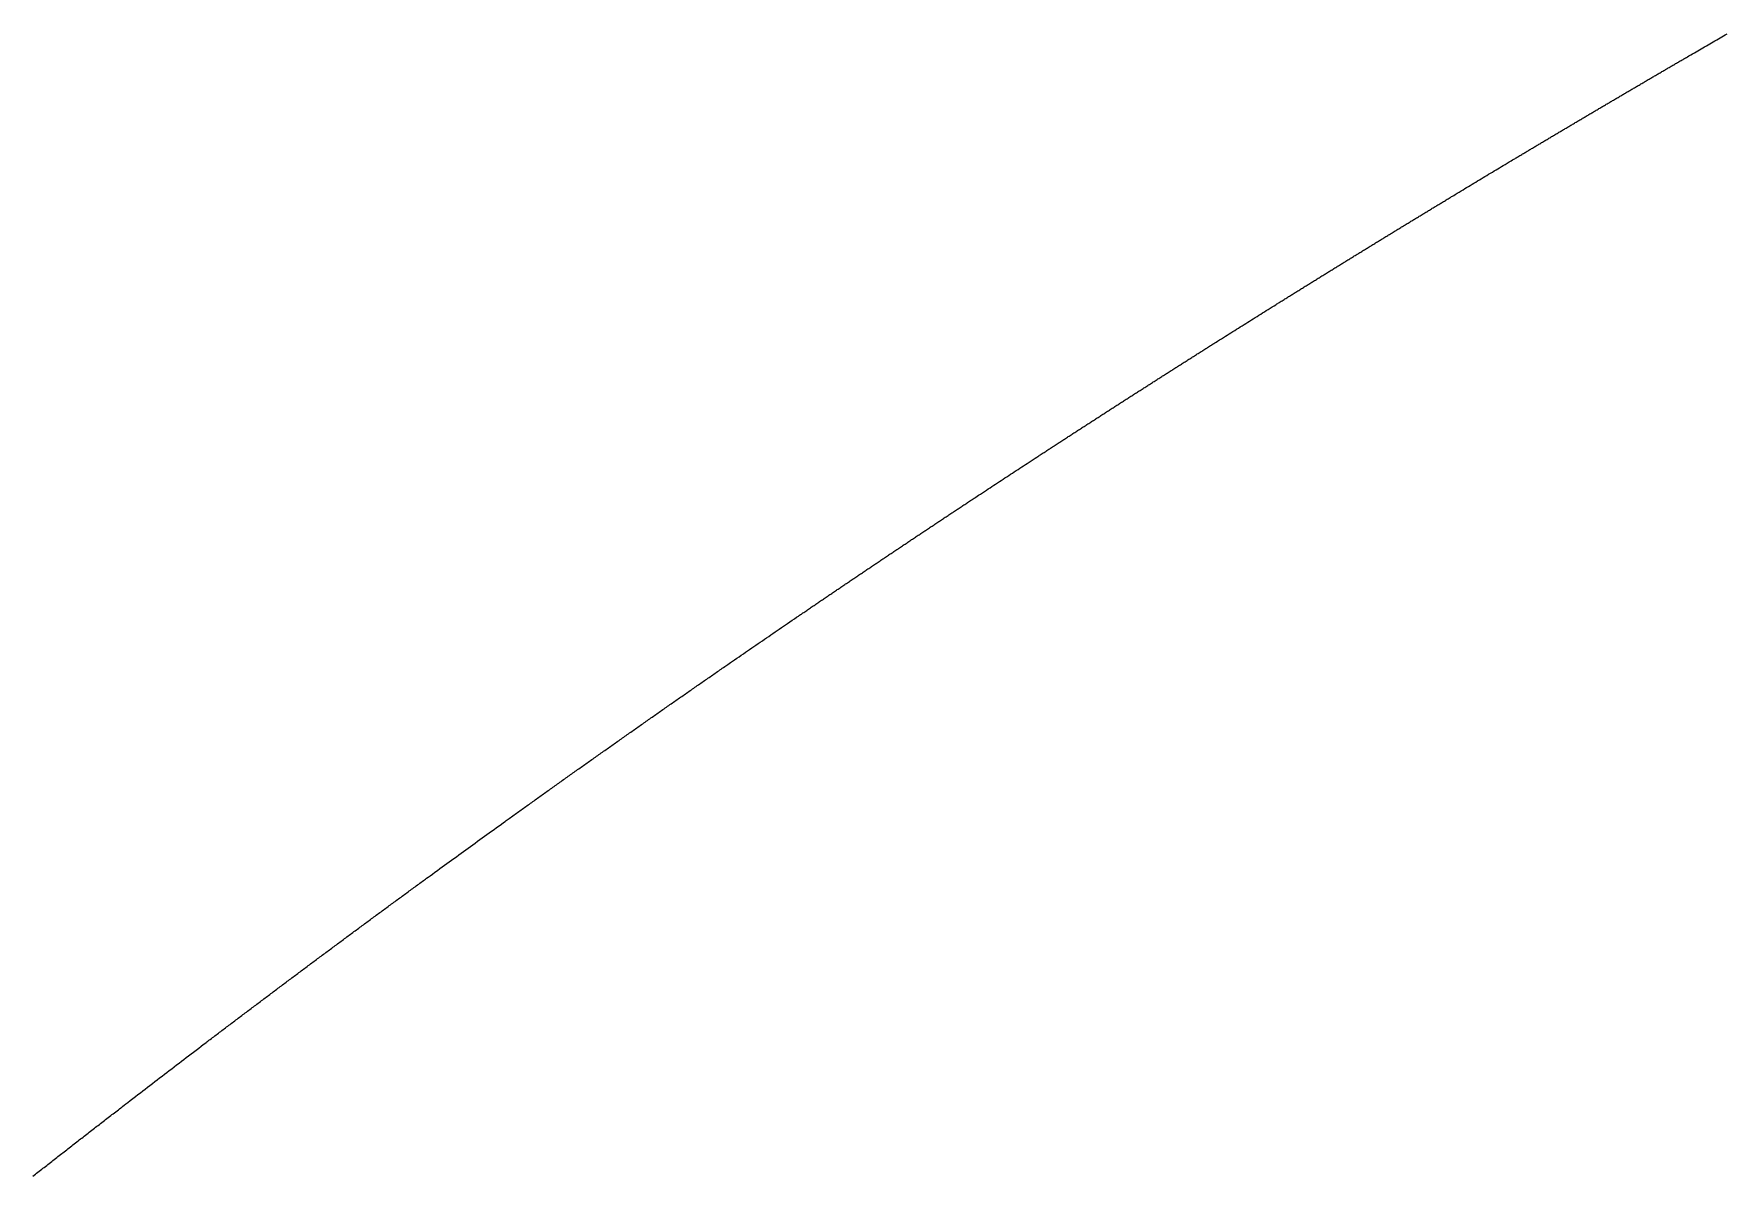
# Model space of a CAD drawing. Header units: millimetres. Extents: x 0 to 610, y 0 to 457.
# Drawn here: x 121.949 to 124.923, y 106.531 to 108.539 of the extents above; entities that cross this region are included whole.
import ezdxf

# ---------------------------------------------------------------- set-up
doc = ezdxf.new("R2010")
doc.units = ezdxf.units.MM
doc.layers.add('CUT_AIRCRAFT', color=7, linetype='Continuous')

msp = doc.modelspace()

# ---------------------------------------------------------------- linework, layer by layer
at = {"layer": 'CUT_AIRCRAFT'}
msp.add_lwpolyline([(121.94691, 106.53052), (121.94911, 106.53224), (121.95131, 106.53397), (121.95351, 106.53569), (121.95571, 106.53742), (121.95791, 106.53914), (121.96011, 106.54086), (121.96231, 106.54259), (121.96451, 106.54431), (121.96671, 106.54603), (121.96891, 106.54776), (121.97111, 106.54948), (121.97331, 106.5512), (121.97551, 106.55292), (121.97771, 106.55464), (121.97991, 106.55636), (121.98212, 106.55809), (121.98432, 106.55981), (121.98652, 106.56153), (121.98872, 106.56325), (121.99093, 106.56497), (121.99313, 106.56669), (121.99533, 106.56841), (121.99753, 106.57013), (121.99974, 106.57184), (122.00194, 106.57356), (122.00414, 106.57528), (122.00635, 106.577), (122.00855, 106.57872), (122.01076, 106.58044), (122.01296, 106.58215), (122.01517, 106.58387), (122.01737, 106.58559), (122.01958, 106.58731), (122.02178, 106.58902), (122.02399, 106.59074), (122.02619, 106.59245), (122.0284, 106.59417), (122.0306, 106.59589), (122.03281, 106.5976), (122.03502, 106.59932), (122.03722, 106.60103), (122.03943, 106.60275), (122.04164, 106.60446), (122.04385, 106.60618), (122.04605, 106.60789), (122.04826, 106.6096), (122.05047, 106.61132), (122.05268, 106.61303), (122.05488, 106.61474), (122.05709, 106.61646), (122.0593, 106.61817), (122.06151, 106.61988), (122.06372, 106.62159), (122.06593, 106.6233), (122.06813, 106.62501), (122.07034, 106.62672), (122.07255, 106.62844), (122.07477, 106.63015), (122.07698, 106.63186), (122.0792, 106.63358), (122.08141, 106.63529), (122.08361, 106.63699), (122.08579, 106.63868), (122.08798, 106.64037), (122.09019, 106.64208), (122.09245, 106.64383), (122.09475, 106.64561), (122.09705, 106.64738), (122.09925, 106.64908), (122.1013, 106.65066), (122.10317, 106.6521), (122.10508, 106.65358), (122.10731, 106.6553), (122.11015, 106.65749), (122.11377, 106.66028), (122.118, 106.66354), (122.12254, 106.66704), (122.12714, 106.67058), (122.13155, 106.67398), (122.13581, 106.67725), (122.13998, 106.68046), (122.14413, 106.68365), (122.14834, 106.68688), (122.15259, 106.69015), (122.15686, 106.69343), (122.16114, 106.69671), (122.16541, 106.69999), (122.16967, 106.70325), (122.17392, 106.70651), (122.17816, 106.70976), (122.18241, 106.71301), (122.18666, 106.71626), (122.19092, 106.71952), (122.19519, 106.72279), (122.19948, 106.72607), (122.20377, 106.72934), (122.20802, 106.73259), (122.21224, 106.73581), (122.2164, 106.73898), (122.22057, 106.74217), (122.22484, 106.74542), (122.22929, 106.74881), (122.23393, 106.75234), (122.23853, 106.75584), (122.24277, 106.75907), (122.24636, 106.7618), (122.24908, 106.76387), (122.25115, 106.76544), (122.25286, 106.76674), (122.25453, 106.76801), (122.25639, 106.76942), (122.25843, 106.77097), (122.26056, 106.77259), (122.26271, 106.77422), (122.2648, 106.77581), (122.26685, 106.77736), (122.26887, 106.77889), (122.27088, 106.78042), (122.27292, 106.78196), (122.27496, 106.78351), (122.27701, 106.78507), (122.27907, 106.78663), (122.28111, 106.78818), (122.28316, 106.78973), (122.2852, 106.79128), (122.28725, 106.79283), (122.28929, 106.79437), (122.29134, 106.79592), (122.29339, 106.79747), (122.29544, 106.79902), (122.29748, 106.80057), (122.29953, 106.80212), (122.30158, 106.80367), (122.30362, 106.80521), (122.30567, 106.80676), (122.30772, 106.80831), (122.30977, 106.80986), (122.31182, 106.8114), (122.31386, 106.81295), (122.31591, 106.8145), (122.31796, 106.81604), (122.32001, 106.81759), (122.32206, 106.81913), (122.32411, 106.82068), (122.32616, 106.82223), (122.32821, 106.82377), (122.33025, 106.82532), (122.3323, 106.82686), (122.33435, 106.82841), (122.3364, 106.82995), (122.33845, 106.83149), (122.3405, 106.83304), (122.34256, 106.83458), (122.34461, 106.83613), (122.34666, 106.83767), (122.34871, 106.83921), (122.35076, 106.84076), (122.35281, 106.8423), (122.35486, 106.84384), (122.35691, 106.84538), (122.35896, 106.84693), (122.36102, 106.84847), (122.36307, 106.85001), (122.36512, 106.85155), (122.36717, 106.85309), (122.36923, 106.85463), (122.37128, 106.85617), (122.37333, 106.85771), (122.37538, 106.85925), (122.37744, 106.8608), (122.37949, 106.86234), (122.38154, 106.86388), (122.3836, 106.86541), (122.38565, 106.86695), (122.3877, 106.86849), (122.38976, 106.87003), (122.39181, 106.87157), (122.39387, 106.87311), (122.39592, 106.87465), (122.39798, 106.87619), (122.40003, 106.87772), (122.40209, 106.87926), (122.40414, 106.8808), (122.4062, 106.88234), (122.40825, 106.88387), (122.41031, 106.88541), (122.41236, 106.88695), (122.41442, 106.88848), (122.41648, 106.89002), (122.41853, 106.89156), (122.42059, 106.89309), (122.42264, 106.89463), (122.4247, 106.89616), (122.42676, 106.8977), (122.42882, 106.89923), (122.43087, 106.90077), (122.43293, 106.9023), (122.43499, 106.90384), (122.43704, 106.90537), (122.4391, 106.90691), (122.44116, 106.90844), (122.44322, 106.90997), (122.44528, 106.91151), (122.44734, 106.91304), (122.44939, 106.91457), (122.45145, 106.9161), (122.45351, 106.91764), (122.45557, 106.91917), (122.45763, 106.9207), (122.45969, 106.92223), (122.46175, 106.92377), (122.46381, 106.9253), (122.46587, 106.92683), (122.46793, 106.92836), (122.46999, 106.92989), (122.47205, 106.93142), (122.47411, 106.93295), (122.47617, 106.93448), (122.47823, 106.93601), (122.48029, 106.93754), (122.48235, 106.93907), (122.48441, 106.9406), (122.48648, 106.94213), (122.48854, 106.94366), (122.4906, 106.94519), (122.49266, 106.94671), (122.49472, 106.94824), (122.49678, 106.94977), (122.49885, 106.9513), (122.50091, 106.95283), (122.50297, 106.95435), (122.50504, 106.95588), (122.5071, 106.95741), (122.50916, 106.95893), (122.51122, 106.96046), (122.51329, 106.96199), (122.51535, 106.96351), (122.51742, 106.96504), (122.51948, 106.96657), (122.52154, 106.96809), (122.52361, 106.96962), (122.52567, 106.97114), (122.52774, 106.97267), (122.5298, 106.97419), (122.53187, 106.97572), (122.53393, 106.97724), (122.536, 106.97876), (122.53806, 106.98029), (122.54013, 106.98181), (122.54219, 106.98333), (122.54426, 106.98486), (122.54632, 106.98638), (122.54839, 106.9879), (122.55046, 106.98943), (122.55252, 106.99095), (122.55459, 106.99247), (122.55666, 106.99399), (122.55872, 106.99551), (122.56079, 106.99704), (122.56286, 106.99856), (122.56492, 107.00008), (122.56699, 107.0016), (122.56906, 107.00312), (122.57113, 107.00464), (122.57319, 107.00616), (122.57526, 107.00768), (122.57733, 107.0092), (122.5794, 107.01072), (122.58147, 107.01224), (122.58354, 107.01376), (122.58561, 107.01528), (122.58767, 107.01679), (122.58974, 107.01831), (122.59181, 107.01983), (122.59388, 107.02135), (122.59595, 107.02287), (122.59802, 107.02439), (122.60009, 107.0259), (122.60216, 107.02742), (122.60423, 107.02893), (122.6063, 107.03045), (122.60837, 107.03197), (122.61045, 107.03349), (122.61253, 107.03501), (122.6146, 107.03653), (122.61666, 107.03803), (122.6187, 107.03953), (122.62075, 107.04103), (122.62283, 107.04255), (122.62494, 107.0441), (122.62711, 107.04568), (122.62926, 107.04725), (122.63133, 107.04876), (122.63323, 107.05015), (122.63496, 107.05141), (122.63673, 107.05271), (122.63882, 107.05423), (122.64152, 107.05621), (122.64502, 107.05876), (122.64913, 107.06176), (122.65356, 107.06499), (122.65804, 107.06825), (122.66234, 107.07138), (122.66648, 107.0744), (122.67053, 107.07735), (122.67457, 107.08028), (122.67866, 107.08326), (122.68279, 107.08626), (122.68694, 107.08928), (122.6911, 107.0923), (122.69525, 107.09531), (122.69939, 107.09832), (122.70352, 107.10131), (122.70765, 107.10431), (122.71178, 107.1073), (122.71591, 107.11029), (122.72005, 107.11329), (122.72421, 107.1163), (122.72837, 107.11931), (122.73254, 107.12232), (122.73668, 107.12532), (122.74077, 107.12827), (122.74482, 107.1312), (122.74888, 107.13413), (122.75303, 107.13713), (122.75735, 107.14024), (122.76185, 107.14348), (122.7663, 107.14669), (122.77043, 107.14966), (122.77394, 107.15219), (122.77664, 107.15414), (122.77873, 107.15564), (122.78048, 107.1569), (122.7822, 107.15813), (122.78409, 107.1595), (122.78615, 107.16098), (122.7883, 107.16252), (122.79046, 107.16407), (122.79257, 107.16559), (122.79464, 107.16708), (122.79668, 107.16854), (122.79872, 107.17001), (122.80078, 107.17149), (122.80284, 107.17297), (122.80492, 107.17446), (122.80699, 107.17594), (122.80906, 107.17743), (122.81113, 107.17891), (122.8132, 107.18039), (122.81526, 107.18187), (122.81733, 107.18336), (122.8194, 107.18484), (122.82147, 107.18632), (122.82353, 107.1878), (122.8256, 107.18928), (122.82767, 107.19076), (122.82974, 107.19225), (122.83181, 107.19373), (122.83388, 107.19521), (122.83595, 107.19669), (122.83802, 107.19817), (122.84009, 107.19965), (122.84216, 107.20113), (122.84423, 107.2026), (122.8463, 107.20408), (122.84837, 107.20556), (122.85044, 107.20704), (122.85251, 107.20852), (122.85458, 107.21), (122.85665, 107.21148), (122.85872, 107.21295), (122.86079, 107.21443), (122.86286, 107.21591), (122.86493, 107.21739), (122.867, 107.21886), (122.86907, 107.22034), (122.87115, 107.22182), (122.87322, 107.22329), (122.87529, 107.22477), (122.87736, 107.22625), (122.87944, 107.22772), (122.88151, 107.2292), (122.88358, 107.23067), (122.88565, 107.23215), (122.88773, 107.23362), (122.8898, 107.2351), (122.89187, 107.23657), (122.89395, 107.23805), (122.89602, 107.23952), (122.89809, 107.24099), (122.90017, 107.24247), (122.90224, 107.24394), (122.90432, 107.24541), (122.90639, 107.24689), (122.90846, 107.24836), (122.91054, 107.24983), (122.91261, 107.2513), (122.91469, 107.25278), (122.91676, 107.25425), (122.91884, 107.25572), (122.92091, 107.25719), (122.92299, 107.25866), (122.92507, 107.26013), (122.92714, 107.2616), (122.92922, 107.26307), (122.93129, 107.26455), (122.93337, 107.26602), (122.93545, 107.26749), (122.93752, 107.26896), (122.9396, 107.27042), (122.94168, 107.27189), (122.94375, 107.27336), (122.94583, 107.27483), (122.94791, 107.2763), (122.94999, 107.27777), (122.95206, 107.27924), (122.95414, 107.28071), (122.95622, 107.28217), (122.9583, 107.28364), (122.96037, 107.28511), (122.96245, 107.28658), (122.96453, 107.28804), (122.96661, 107.28951), (122.96869, 107.29098), (122.97077, 107.29244), (122.97285, 107.29391), (122.97493, 107.29537), (122.97701, 107.29684), (122.97909, 107.29831), (122.98117, 107.29977), (122.98325, 107.30124), (122.98533, 107.3027), (122.98741, 107.30417), (122.98949, 107.30563), (122.99157, 107.30709), (122.99365, 107.30856), (122.99573, 107.31002), (122.99781, 107.31149), (122.99989, 107.31295), (123.00197, 107.31441), (123.00405, 107.31588), (123.00613, 107.31734), (123.00822, 107.3188), (123.0103, 107.32026), (123.01238, 107.32173), (123.01446, 107.32319), (123.01654, 107.32465), (123.01863, 107.32611), (123.02071, 107.32757), (123.02279, 107.32903), (123.02487, 107.33049), (123.02696, 107.33195), (123.02904, 107.33341), (123.03112, 107.33487), (123.03321, 107.33633), (123.03529, 107.33779), (123.03737, 107.33925), (123.03946, 107.34071), (123.04154, 107.34217), (123.04363, 107.34363), (123.04571, 107.34509), (123.0478, 107.34655), (123.04988, 107.34801), (123.05197, 107.34946), (123.05405, 107.35092), (123.05614, 107.35238), (123.05822, 107.35384), (123.06031, 107.35529), (123.06239, 107.35675), (123.06448, 107.35821), (123.06656, 107.35966), (123.06865, 107.36112), (123.07073, 107.36258), (123.07282, 107.36403), (123.07491, 107.36549), (123.07699, 107.36694), (123.07908, 107.3684), (123.08117, 107.36985), (123.08325, 107.37131), (123.08534, 107.37276), (123.08743, 107.37422), (123.08952, 107.37567), (123.0916, 107.37713), (123.09369, 107.37858), (123.09578, 107.38003), (123.09787, 107.38149), (123.09996, 107.38294), (123.10205, 107.38439), (123.10413, 107.38585), (123.10622, 107.3873), (123.10831, 107.38875), (123.1104, 107.3902), (123.11249, 107.39165), (123.11458, 107.39311), (123.11667, 107.39456), (123.11876, 107.39601), (123.12085, 107.39746), (123.12294, 107.39891), (123.12503, 107.40036), (123.12712, 107.40181), (123.12921, 107.40326), (123.1313, 107.40471), (123.13339, 107.40616), (123.13548, 107.40761), (123.13757, 107.40906), (123.13966, 107.41051), (123.14176, 107.41196), (123.14385, 107.41341), (123.14594, 107.41486), (123.14803, 107.4163), (123.1501, 107.41774), (123.15217, 107.41917), (123.15427, 107.42062), (123.1564, 107.42209), (123.15856, 107.42359), (123.16072, 107.42508), (123.16281, 107.42652), (123.16477, 107.42788), (123.16658, 107.42913), (123.16844, 107.43042), (123.17055, 107.43187), (123.17314, 107.43366), (123.17636, 107.43588), (123.18005, 107.43843), (123.18401, 107.44116), (123.188, 107.44391), (123.19185, 107.44657), (123.19557, 107.44913), (123.19922, 107.45164), (123.20286, 107.45415), (123.20655, 107.45669), (123.21026, 107.45924), (123.214, 107.46181), (123.21774, 107.46438), (123.22147, 107.46694), (123.22519, 107.4695), (123.22891, 107.47205), (123.23262, 107.4746), (123.23633, 107.47715), (123.24005, 107.47969), (123.24377, 107.48225), (123.24751, 107.48481), (123.25126, 107.48737), (123.255, 107.48994), (123.25873, 107.49249), (123.2624, 107.495), (123.26603, 107.49748), (123.26968, 107.49997), (123.27341, 107.50252), (123.27731, 107.50519), (123.28139, 107.50797), (123.28543, 107.51073), (123.28914, 107.51326), (123.29222, 107.51536), (123.29449, 107.51691), (123.29614, 107.51803), (123.29746, 107.51893), (123.29873, 107.5198), (123.30018, 107.52079), (123.3018, 107.52189), (123.30352, 107.52306), (123.30524, 107.52423), (123.30691, 107.52537), (123.30854, 107.52648), (123.31015, 107.52757), (123.31175, 107.52866), (123.31336, 107.52976), (123.31499, 107.53087), (123.31663, 107.53198), (123.31826, 107.53309), (123.31989, 107.5342), (123.32152, 107.53531), (123.32315, 107.53641), (123.32478, 107.53752), (123.3264, 107.53862), (123.32803, 107.53973), (123.32966, 107.54084), (123.33129, 107.54194), (123.33292, 107.54305), (123.33455, 107.54416), (123.33618, 107.54526), (123.33781, 107.54637), (123.33944, 107.54747), (123.34107, 107.54858), (123.3427, 107.54968), (123.34432, 107.55079), (123.34595, 107.55189), (123.34758, 107.553), (123.34921, 107.5541), (123.35084, 107.55521), (123.35247, 107.55631), (123.3541, 107.55742), (123.35573, 107.55852), (123.35737, 107.55962), (123.359, 107.56073), (123.36063, 107.56183), (123.36226, 107.56294), (123.36389, 107.56404), (123.36552, 107.56514), (123.36715, 107.56625), (123.36878, 107.56735), (123.37041, 107.56845), (123.37204, 107.56955), (123.37367, 107.57066), (123.3753, 107.57176), (123.37694, 107.57286), (123.37857, 107.57396), (123.3802, 107.57507), (123.38183, 107.57617), (123.38346, 107.57727), (123.38509, 107.57837), (123.38673, 107.57947), (123.38836, 107.58058), (123.38999, 107.58168), (123.39162, 107.58278), (123.39325, 107.58388), (123.39489, 107.58498), (123.39652, 107.58608), (123.39815, 107.58718), (123.39978, 107.58828), (123.40142, 107.58938), (123.40305, 107.59048), (123.40468, 107.59158), (123.40632, 107.59268), (123.40795, 107.59378), (123.40958, 107.59488), (123.41122, 107.59598), (123.41285, 107.59708), (123.41448, 107.59818), (123.41612, 107.59928), (123.41775, 107.60038), (123.41938, 107.60148), (123.42102, 107.60258), (123.42265, 107.60368), (123.42428, 107.60478), (123.42592, 107.60587), (123.42755, 107.60697), (123.42919, 107.60807), (123.43082, 107.60917), (123.43246, 107.61027), (123.43409, 107.61136), (123.43572, 107.61246), (123.43736, 107.61356), (123.43899, 107.61466), (123.44063, 107.61576), (123.44226, 107.61685), (123.4439, 107.61795), (123.44553, 107.61905), (123.44717, 107.62014), (123.4488, 107.62124), (123.45044, 107.62234), (123.45207, 107.62343), (123.45371, 107.62453), (123.45535, 107.62563), (123.45698, 107.62672), (123.45862, 107.62782), (123.46025, 107.62891), (123.46189, 107.63001), (123.46353, 107.6311), (123.46516, 107.6322), (123.4668, 107.63329), (123.46843, 107.63439), (123.47007, 107.63549), (123.47171, 107.63658), (123.47334, 107.63767), (123.47498, 107.63877), (123.47662, 107.63986), (123.47825, 107.64096), (123.47989, 107.64205), (123.48153, 107.64315), (123.48316, 107.64424), (123.4848, 107.64533), (123.48644, 107.64643), (123.48808, 107.64752), (123.48971, 107.64861), (123.49135, 107.64971), (123.49299, 107.6508), (123.49463, 107.65189), (123.49626, 107.65299), (123.4979, 107.65408), (123.49954, 107.65517), (123.50118, 107.65627), (123.50282, 107.65736), (123.50445, 107.65845), (123.50609, 107.65954), (123.50773, 107.66063), (123.50937, 107.66173), (123.51101, 107.66282), (123.51265, 107.66391), (123.51428, 107.665), (123.51592, 107.66609), (123.51756, 107.66718), (123.5192, 107.66827), (123.52084, 107.66937), (123.52248, 107.67046), (123.52412, 107.67155), (123.52576, 107.67264), (123.5274, 107.67373), (123.52904, 107.67482), (123.53068, 107.67591), (123.53232, 107.677), (123.53396, 107.67809), (123.5356, 107.67918), (123.53724, 107.68027), (123.53888, 107.68136), (123.54052, 107.68245), (123.54216, 107.68354), (123.5438, 107.68463), (123.54544, 107.68571), (123.54708, 107.6868), (123.54872, 107.68789), (123.55036, 107.68898), (123.552, 107.69007), (123.55364, 107.69116), (123.55528, 107.69225), (123.55692, 107.69333), (123.55856, 107.69442), (123.5602, 107.69551), (123.56184, 107.6966), (123.56349, 107.69768), (123.56513, 107.69877), (123.56677, 107.69986), (123.56841, 107.70095), (123.57005, 107.70203), (123.57169, 107.70312), (123.57334, 107.70421), (123.57498, 107.70529), (123.57662, 107.70638), (123.57826, 107.70746), (123.5799, 107.70855), (123.58155, 107.70964), (123.5832, 107.71073), (123.58484, 107.71182), (123.58647, 107.7129), (123.5881, 107.71397), (123.58972, 107.71504), (123.59136, 107.71613), (123.59304, 107.71724), (123.59476, 107.71837), (123.59647, 107.7195), (123.59811, 107.72058), (123.59962, 107.72158), (123.60098, 107.72248), (123.60239, 107.72341), (123.60405, 107.7245), (123.60619, 107.72592), (123.60896, 107.72774), (123.61222, 107.72989), (123.61573, 107.73221), (123.61928, 107.73455), (123.62269, 107.73679), (123.62597, 107.73895), (123.62918, 107.74106), (123.63238, 107.74317), (123.63562, 107.7453), (123.63889, 107.74745), (123.64219, 107.74961), (123.64548, 107.75178), (123.64877, 107.75394), (123.65205, 107.75609), (123.65532, 107.75824), (123.65859, 107.76039), (123.66186, 107.76253), (123.66514, 107.76468), (123.66842, 107.76683), (123.67171, 107.76898), (123.67501, 107.77114), (123.6783, 107.7733), (123.68158, 107.77545), (123.68483, 107.77757), (123.68803, 107.77967), (123.69125, 107.78177), (123.69453, 107.78392), (123.69795, 107.78615), (123.70151, 107.78848), (123.70504, 107.79078), (123.7083, 107.79291), (123.71108, 107.79472), (123.71322, 107.79612), (123.71487, 107.7972), (123.71626, 107.7981), (123.71762, 107.79899), (123.71912, 107.79996), (123.72075, 107.80103), (123.72245, 107.80213), (123.72416, 107.80325), (123.72583, 107.80434), (123.72747, 107.8054), (123.72908, 107.80646), (123.7307, 107.80751), (123.73232, 107.80857), (123.73396, 107.80963), (123.7356, 107.8107), (123.73724, 107.81177), (123.73888, 107.81283), (123.74051, 107.8139), (123.74215, 107.81496), (123.74378, 107.81602), (123.74542, 107.81708), (123.74705, 107.81815), (123.74869, 107.81921), (123.75033, 107.82028), (123.75196, 107.82134), (123.7536, 107.8224), (123.75524, 107.82346), (123.75687, 107.82453), (123.75851, 107.82559), (123.76015, 107.82665), (123.76178, 107.82771), (123.76342, 107.82878), (123.76506, 107.82984), (123.76669, 107.8309), (123.76833, 107.83196), (123.76997, 107.83302), (123.77161, 107.83409), (123.77324, 107.83515), (123.77488, 107.83621), (123.77652, 107.83727), (123.77816, 107.83833), (123.77979, 107.83939), (123.78143, 107.84045), (123.78307, 107.84151), (123.78471, 107.84257), (123.78635, 107.84363), (123.78798, 107.84469), (123.78962, 107.84575), (123.79126, 107.84681), (123.7929, 107.84787), (123.79454, 107.84893), (123.79618, 107.84999), (123.79781, 107.85105), (123.79945, 107.85211), (123.80109, 107.85317), (123.80273, 107.85423), (123.80437, 107.85529), (123.80601, 107.85635), (123.80765, 107.85741), (123.80929, 107.85846), (123.81093, 107.85952), (123.81257, 107.86058), (123.81421, 107.86164), (123.81584, 107.8627), (123.81748, 107.86376), (123.81912, 107.86481), (123.82076, 107.86587), (123.8224, 107.86693), (123.82404, 107.86799), (123.82568, 107.86904), (123.82732, 107.8701), (123.82896, 107.87116), (123.8306, 107.87221), (123.83224, 107.87327), (123.83389, 107.87433), (123.83553, 107.87538), (123.83717, 107.87644), (123.83881, 107.8775), (123.84045, 107.87855), (123.84209, 107.87961), (123.84373, 107.88067), (123.84537, 107.88172), (123.84701, 107.88278), (123.84865, 107.88383), (123.85029, 107.88489), (123.85194, 107.88594), (123.85358, 107.887), (123.85522, 107.88805), (123.85686, 107.88911), (123.8585, 107.89016), (123.86014, 107.89122), (123.86179, 107.89227), (123.86343, 107.89333), (123.86507, 107.89438), (123.86671, 107.89543), (123.86835, 107.89649), (123.87, 107.89754), (123.87164, 107.8986), (123.87328, 107.89965), (123.87492, 107.9007), (123.87657, 107.90176), (123.87821, 107.90281), (123.87985, 107.90386), (123.88149, 107.90492), (123.88314, 107.90597), (123.88478, 107.90702), (123.88642, 107.90807), (123.88807, 107.90913), (123.88971, 107.91018), (123.89135, 107.91123), (123.893, 107.91228), (123.89464, 107.91333), (123.89628, 107.91439), (123.89793, 107.91544), (123.89957, 107.91649), (123.90121, 107.91754), (123.90286, 107.91859), (123.9045, 107.91964), (123.90615, 107.92069), (123.90779, 107.92174), (123.90943, 107.9228), (123.91108, 107.92385), (123.91272, 107.9249), (123.91437, 107.92595), (123.91601, 107.927), (123.91766, 107.92805), (123.9193, 107.9291), (123.92095, 107.93015), (123.92259, 107.9312), (123.92424, 107.93225), (123.92588, 107.9333), (123.92753, 107.93434), (123.92917, 107.93539), (123.93082, 107.93644), (123.93246, 107.93749), (123.93411, 107.93854), (123.93575, 107.93959), (123.9374, 107.94064), (123.93904, 107.94169), (123.94069, 107.94273), (123.94234, 107.94378), (123.94398, 107.94483), (123.94563, 107.94588), (123.94727, 107.94693), (123.94892, 107.94797), (123.95057, 107.94902), (123.95221, 107.95007), (123.95386, 107.95112), (123.95551, 107.95216), (123.95715, 107.95321), (123.9588, 107.95426), (123.96045, 107.9553), (123.96209, 107.95635), (123.96374, 107.9574), (123.96539, 107.95844), (123.96703, 107.95949), (123.96868, 107.96054), (123.97033, 107.96158), (123.97197, 107.96263), (123.97362, 107.96367), (123.97527, 107.96472), (123.97692, 107.96577), (123.97856, 107.96681), (123.98021, 107.96786), (123.98186, 107.9689), (123.98351, 107.96995), (123.98516, 107.97099), (123.9868, 107.97204), (123.98845, 107.97308), (123.9901, 107.97412), (123.99175, 107.97517), (123.9934, 107.97621), (123.99504, 107.97726), (123.99669, 107.9783), (123.99834, 107.97934), (123.99999, 107.98039), (124.00164, 107.98143), (124.0033, 107.98248), (124.00495, 107.98352), (124.00659, 107.98456), (124.00822, 107.98559), (124.00985, 107.98662), (124.0115, 107.98767), (124.01318, 107.98873), (124.01491, 107.98982), (124.01662, 107.9909), (124.01826, 107.99194), (124.01978, 107.9929), (124.02116, 107.99377), (124.02257, 107.99466), (124.02423, 107.99572), (124.02638, 107.99707), (124.02915, 107.99882), (124.0324, 108.00087), (124.03591, 108.00308), (124.03945, 108.00532), (124.04286, 108.00746), (124.04613, 108.00952), (124.04934, 108.01154), (124.05253, 108.01356), (124.05577, 108.01559), (124.05904, 108.01765), (124.06232, 108.01972), (124.06562, 108.02179), (124.0689, 108.02385), (124.07217, 108.02591), (124.07544, 108.02796), (124.0787, 108.03001), (124.08197, 108.03206), (124.08524, 108.03411), (124.08851, 108.03616), (124.0918, 108.03822), (124.09509, 108.04029), (124.09839, 108.04235), (124.10166, 108.0444), (124.1049, 108.04643), (124.1081, 108.04843), (124.11131, 108.05044), (124.11459, 108.0525), (124.118, 108.05463), (124.12156, 108.05685), (124.12508, 108.05905), (124.12834, 108.06109), (124.13111, 108.06282), (124.13324, 108.06415), (124.13488, 108.06517), (124.13626, 108.06603), (124.1376, 108.06687), (124.13909, 108.0678), (124.14071, 108.06881), (124.1424, 108.06986), (124.1441, 108.07092), (124.14575, 108.07196), (124.14738, 108.07297), (124.14899, 108.07397), (124.15059, 108.07497), (124.1522, 108.07598), (124.15383, 108.07699), (124.15546, 108.078), (124.15708, 108.07902), (124.15871, 108.08003), (124.16034, 108.08104), (124.16196, 108.08205), (124.16358, 108.08306), (124.16521, 108.08407), (124.16683, 108.08508), (124.16845, 108.08609), (124.17008, 108.0871), (124.1717, 108.08811), (124.17333, 108.08912), (124.17495, 108.09013), (124.17658, 108.09114), (124.1782, 108.09215), (124.17983, 108.09316), (124.18145, 108.09417), (124.18308, 108.09518), (124.1847, 108.09619), (124.18633, 108.0972), (124.18795, 108.09821), (124.18958, 108.09922), (124.19121, 108.10023), (124.19283, 108.10123), (124.19446, 108.10224), (124.19608, 108.10325), (124.19771, 108.10426), (124.19933, 108.10527), (124.20096, 108.10628), (124.20259, 108.10728), (124.20421, 108.10829), (124.20584, 108.1093), (124.20747, 108.11031), (124.20909, 108.11131), (124.21072, 108.11232), (124.21235, 108.11333), (124.21397, 108.11433), (124.2156, 108.11534), (124.21723, 108.11635), (124.21885, 108.11736), (124.22048, 108.11836), (124.22211, 108.11937), (124.22373, 108.12037), (124.22536, 108.12138), (124.22699, 108.12239), (124.22861, 108.12339), (124.23024, 108.1244), (124.23187, 108.1254), (124.2335, 108.12641), (124.23513, 108.12741), (124.23675, 108.12842), (124.23838, 108.12943), (124.24001, 108.13043), (124.24164, 108.13144), (124.24326, 108.13244), (124.24489, 108.13344), (124.24652, 108.13445), (124.24815, 108.13545), (124.24978, 108.13646), (124.25141, 108.13746), (124.25303, 108.13847), (124.25466, 108.13947), (124.25629, 108.14047), (124.25792, 108.14148), (124.25955, 108.14248), (124.26118, 108.14348), (124.26281, 108.14449), (124.26443, 108.14549), (124.26606, 108.14649), (124.26769, 108.1475), (124.26932, 108.1485), (124.27095, 108.1495), (124.27258, 108.15051), (124.27421, 108.15151), (124.27584, 108.15251), (124.27747, 108.15351), (124.2791, 108.15451), (124.28073, 108.15552), (124.28236, 108.15652), (124.28399, 108.15752), (124.28562, 108.15852), (124.28725, 108.15952), (124.28888, 108.16052), (124.29051, 108.16153), (124.29214, 108.16253), (124.29377, 108.16353), (124.2954, 108.16453), (124.29703, 108.16553), (124.29866, 108.16653), (124.30029, 108.16753), (124.30192, 108.16853), (124.30355, 108.16953), (124.30518, 108.17053), (124.30681, 108.17153), (124.30844, 108.17253), (124.31008, 108.17353), (124.31171, 108.17453), (124.31334, 108.17553), (124.31497, 108.17653), (124.3166, 108.17753), (124.31823, 108.17853), (124.31986, 108.17953), (124.32149, 108.18053), (124.32313, 108.18153), (124.32476, 108.18253), (124.32639, 108.18352), (124.32802, 108.18452), (124.32965, 108.18552), (124.33129, 108.18652), (124.33292, 108.18752), (124.33455, 108.18852), (124.33618, 108.18951), (124.33781, 108.19051), (124.33945, 108.19151), (124.34108, 108.19251), (124.34271, 108.1935), (124.34434, 108.1945), (124.34598, 108.1955), (124.34761, 108.1965), (124.34924, 108.19749), (124.35087, 108.19849), (124.35251, 108.19949), (124.35414, 108.20048), (124.35577, 108.20148), (124.35741, 108.20248), (124.35904, 108.20347), (124.36067, 108.20447), (124.36231, 108.20546), (124.36394, 108.20646), (124.36557, 108.20746), (124.36721, 108.20845), (124.36884, 108.20945), (124.37047, 108.21044), (124.37211, 108.21144), (124.37374, 108.21243), (124.37538, 108.21343), (124.37701, 108.21442), (124.37864, 108.21542), (124.38028, 108.21641), (124.38191, 108.21741), (124.38355, 108.2184), (124.38518, 108.2194), (124.38681, 108.22039), (124.38845, 108.22138), (124.39008, 108.22238), (124.39172, 108.22337), (124.39335, 108.22437), (124.39499, 108.22536), (124.39662, 108.22635), (124.39826, 108.22735), (124.39989, 108.22834), (124.40153, 108.22933), (124.40316, 108.23033), (124.4048, 108.23132), (124.40643, 108.23231), (124.40807, 108.2333), (124.4097, 108.2343), (124.41134, 108.23529), (124.41297, 108.23628), (124.41461, 108.23727), (124.41624, 108.23826), (124.41788, 108.23926), (124.41952, 108.24025), (124.42116, 108.24125), (124.4228, 108.24224), (124.42442, 108.24322), (124.42604, 108.2442), (124.42766, 108.24519), (124.4293, 108.24618), (124.43097, 108.24719), (124.43268, 108.24822), (124.43438, 108.24925), (124.43601, 108.25024), (124.43751, 108.25115), (124.43888, 108.25198), (124.44028, 108.25283), (124.44194, 108.25383), (124.44406, 108.25511), (124.4468, 108.25677), (124.45001, 108.25871), (124.45348, 108.26081), (124.45698, 108.26292), (124.46034, 108.26495), (124.46357, 108.2669), (124.46674, 108.26881), (124.46989, 108.27072), (124.47309, 108.27265), (124.47632, 108.2746), (124.47957, 108.27655), (124.48282, 108.27851), (124.48606, 108.28047), (124.48929, 108.28241), (124.49252, 108.28436), (124.49574, 108.2863), (124.49897, 108.28824), (124.5022, 108.29018), (124.50543, 108.29213), (124.50868, 108.29408), (124.51193, 108.29603), (124.51518, 108.29798), (124.51841, 108.29993), (124.52161, 108.30185), (124.52477, 108.30374), (124.52794, 108.30565), (124.53118, 108.30759), (124.53455, 108.30961), (124.53806, 108.31172), (124.54154, 108.3138), (124.54476, 108.31573), (124.54749, 108.31737), (124.54959, 108.31862), (124.55121, 108.31959), (124.55256, 108.3204), (124.55388, 108.32119), (124.55534, 108.32206), (124.55693, 108.32301), (124.55859, 108.32401), (124.56026, 108.32501), (124.56189, 108.32598), (124.56349, 108.32694), (124.56507, 108.32788), (124.56664, 108.32882), (124.56823, 108.32977), (124.56983, 108.33073), (124.57143, 108.33168), (124.57303, 108.33264), (124.57463, 108.3336), (124.57622, 108.33455), (124.57782, 108.3355), (124.57942, 108.33645), (124.58101, 108.33741), (124.58261, 108.33836), (124.5842, 108.33931), (124.5858, 108.34027), (124.5874, 108.34122), (124.589, 108.34217), (124.59059, 108.34312), (124.59219, 108.34408), (124.59379, 108.34503), (124.59538, 108.34598), (124.59698, 108.34693), (124.59858, 108.34789), (124.60018, 108.34884), (124.60177, 108.34979), (124.60337, 108.35074), (124.60497, 108.35169), (124.60657, 108.35265), (124.60816, 108.3536), (124.60976, 108.35455), (124.61136, 108.3555), (124.61296, 108.35645), (124.61456, 108.3574), (124.61615, 108.35835), (124.61775, 108.3593), (124.61935, 108.36025), (124.62095, 108.3612), (124.62255, 108.36215), (124.62415, 108.3631), (124.62574, 108.36406), (124.62734, 108.36501), (124.62894, 108.36596), (124.63054, 108.36691), (124.63214, 108.36786), (124.63374, 108.3688), (124.63534, 108.36975), (124.63693, 108.3707), (124.63853, 108.37165), (124.64013, 108.3726), (124.64173, 108.37355), (124.64333, 108.3745), (124.64493, 108.37545), (124.64653, 108.3764), (124.64813, 108.37735), (124.64973, 108.3783), (124.65133, 108.37924), (124.65293, 108.38019), (124.65453, 108.38114), (124.65613, 108.38209), (124.65773, 108.38304), (124.65932, 108.38399), (124.66092, 108.38493), (124.66252, 108.38588), (124.66412, 108.38683), (124.66572, 108.38778), (124.66732, 108.38872), (124.66892, 108.38967), (124.67052, 108.39062), (124.67212, 108.39157), (124.67372, 108.39251), (124.67532, 108.39346), (124.67693, 108.39441), (124.67853, 108.39535), (124.68013, 108.3963), (124.68173, 108.39725), (124.68333, 108.39819), (124.68493, 108.39914), (124.68653, 108.40009), (124.68813, 108.40103), (124.68973, 108.40198), (124.69133, 108.40292), (124.69293, 108.40387), (124.69453, 108.40482), (124.69613, 108.40576), (124.69774, 108.40671), (124.69934, 108.40765), (124.70094, 108.4086), (124.70254, 108.40954), (124.70414, 108.41049), (124.70574, 108.41143), (124.70734, 108.41238), (124.70895, 108.41332), (124.71055, 108.41427), (124.71215, 108.41521), (124.71375, 108.41616), (124.71535, 108.4171), (124.71695, 108.41804), (124.71856, 108.41899), (124.72016, 108.41993), (124.72176, 108.42088), (124.72336, 108.42182), (124.72496, 108.42276), (124.72657, 108.42371), (124.72817, 108.42465), (124.72977, 108.42559), (124.73137, 108.42654), (124.73298, 108.42748), (124.73458, 108.42842), (124.73618, 108.42937), (124.73778, 108.43031), (124.73939, 108.43125), (124.74099, 108.4322), (124.74259, 108.43314), (124.74419, 108.43408), (124.7458, 108.43502), (124.7474, 108.43597), (124.749, 108.43691), (124.75061, 108.43785), (124.75221, 108.43879), (124.75381, 108.43973), (124.75542, 108.44067), (124.75702, 108.44162), (124.75862, 108.44256), (124.76023, 108.4435), (124.76183, 108.44444), (124.76343, 108.44538), (124.76504, 108.44632), (124.76664, 108.44726), (124.76825, 108.4482), (124.76985, 108.44915), (124.77145, 108.45009), (124.77306, 108.45103), (124.77466, 108.45197), (124.77626, 108.45291), (124.77787, 108.45385), (124.77947, 108.45479), (124.78108, 108.45573), (124.78268, 108.45667), (124.78429, 108.45761), (124.78589, 108.45855), (124.7875, 108.45949), (124.7891, 108.46043), (124.7907, 108.46137), (124.79231, 108.46231), (124.79391, 108.46324), (124.79552, 108.46418), (124.79712, 108.46512), (124.79873, 108.46606), (124.80033, 108.467), (124.80194, 108.46794), (124.80354, 108.46888), (124.80515, 108.46982), (124.80675, 108.47075), (124.80836, 108.47169), (124.80996, 108.47263), (124.81157, 108.47357), (124.81317, 108.47451), (124.81478, 108.47544), (124.81639, 108.47638), (124.81799, 108.47732), (124.8196, 108.47826), (124.8212, 108.47919), (124.82281, 108.48013), (124.82441, 108.48107), (124.82602, 108.482), (124.82762, 108.48294), (124.82923, 108.48388), (124.83084, 108.48482), (124.83245, 108.48576), (124.83406, 108.4867), (124.83566, 108.48763), (124.83725, 108.48855), (124.83884, 108.48948), (124.84044, 108.49042), (124.84208, 108.49137), (124.84375, 108.49234), (124.84541, 108.49331), (124.84702, 108.49425), (124.84851, 108.49511), (124.84988, 108.49591), (124.85128, 108.49673), (124.8529, 108.49767), (124.85494, 108.49886), (124.85752, 108.50036), (124.86052, 108.50211), (124.86374, 108.50398), (124.867, 108.50587), (124.87013, 108.50769), (124.87315, 108.50945), (124.87611, 108.51117), (124.87906, 108.51288), (124.88205, 108.51462), (124.88506, 108.51637), (124.8881, 108.51813), (124.89113, 108.51989), (124.89416, 108.52164), (124.89718, 108.52339), (124.90019, 108.52514), (124.9032, 108.52688), (124.90622, 108.52863), (124.90923, 108.53037), (124.91225, 108.53212), (124.91528, 108.53388), (124.91832, 108.53564), (124.92136, 108.53739), (124.92437, 108.53914)], dxfattribs=at)

doc.saveas('drawing.dxf')
